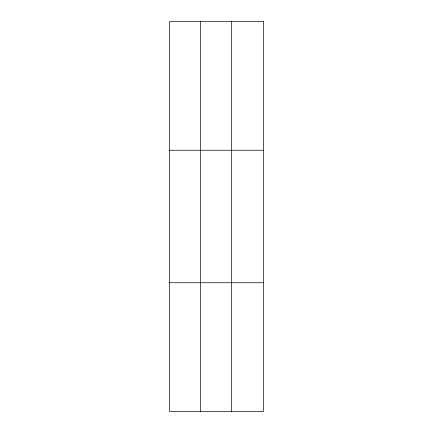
<?xml version="1.0" encoding="UTF-8"?>
<svg xmlns="http://www.w3.org/2000/svg" width="433" height="433" viewBox="0 0 433 433"><rect width="100%" height="100%" fill="white"/><g stroke="black" fill="none" stroke-linecap="round" stroke-linejoin="round"><path stroke-width="0.65" d="M200.501 411.35L200.501 21.65M231.558 411.35L231.558 21.65M169.444 150.251L263.556 150.251M169.444 282.749L263.556 282.749M263.556 21.65L263.556 411.35L169.444 411.35L169.444 21.65L263.556 21.65"/></g></svg>
